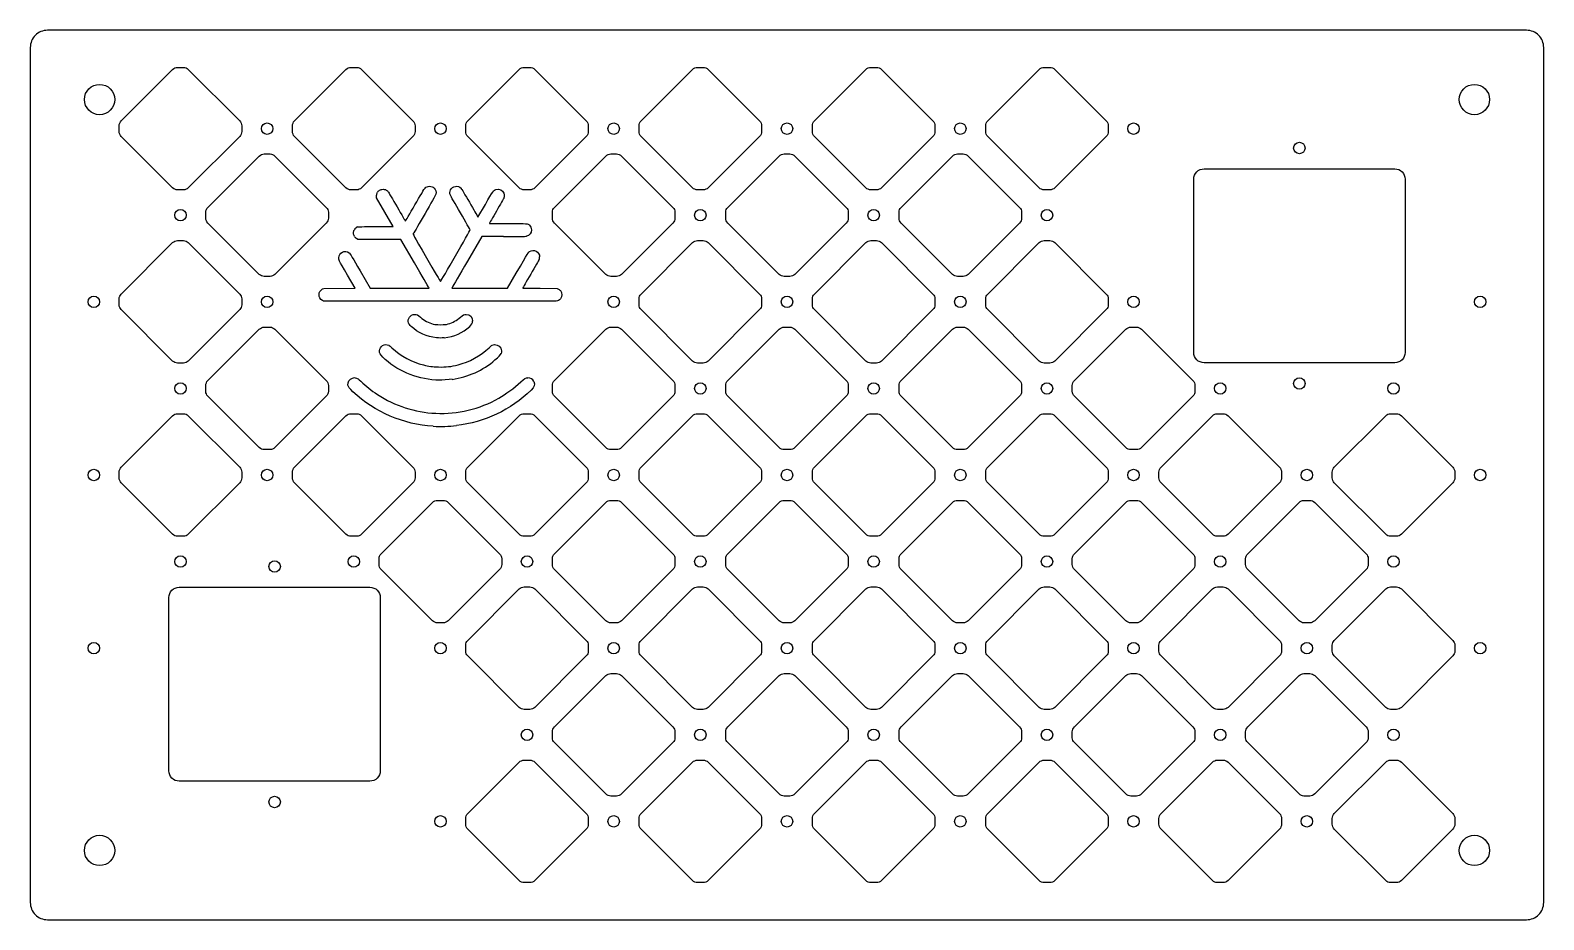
# Model space of a CAD drawing. Header units: millimetres. Extents: x -218 to 218, y -128 to 128.
import ezdxf

# ---------------------------------------------------------------- set-up
doc = ezdxf.new("R2010")
doc.units = ezdxf.units.MM

msp = doc.modelspace()

# ---------------------------------------------------------------- linework, layer by layer
for points in [[(-213.33, 128.4, 0.414214), (-218.33, 123.4), (-218.33, -123.4, 0.414214), (-213.33, -128.4), (213.33, -128.4, 0.414214), (218.33, -123.4), (218.33, 123.4, 0.414214), (213.33, 128.4)], [(-175.84, 117.68), (-174.16, 117.68, -0.198912), (-172.75, 117.09), (-157.91, 102.25, -0.198912), (-157.32, 100.84), (-157.32, 99.16, -0.198912), (-157.91, 97.75), (-172.75, 82.91, -0.198912), (-174.16, 82.32), (-175.84, 82.32, -0.198912), (-177.25, 82.91), (-192.09, 97.75, -0.198912), (-192.68, 99.16), (-192.68, 100.84, -0.198912), (-192.09, 102.25), (-177.25, 117.09, -0.198912)], [(-125.84, 117.68), (-124.16, 117.68, -0.198912), (-122.75, 117.09), (-107.91, 102.25, -0.198912), (-107.32, 100.84), (-107.32, 99.16, -0.198912), (-107.91, 97.75), (-122.75, 82.91, -0.198912), (-124.16, 82.32), (-125.84, 82.32, -0.198912), (-127.25, 82.91), (-142.09, 97.75, -0.198912), (-142.68, 99.16), (-142.68, 100.84, -0.198912), (-142.09, 102.25), (-127.25, 117.09, -0.198912)], [(-75.84, 117.68), (-74.16, 117.68, -0.198912), (-72.75, 117.09), (-57.91, 102.25, -0.198912), (-57.32, 100.84), (-57.32, 99.16, -0.198912), (-57.91, 97.75), (-72.75, 82.91, -0.198912), (-74.16, 82.32), (-75.84, 82.32, -0.198912), (-77.25, 82.91), (-92.09, 97.75, -0.198912), (-92.68, 99.16), (-92.68, 100.84, -0.198912), (-92.09, 102.25), (-77.25, 117.09, -0.198912)], [(-25.84, 117.68), (-24.16, 117.68, -0.198912), (-22.75, 117.09), (-7.91, 102.25, -0.198912), (-7.32, 100.84), (-7.32, 99.16, -0.198912), (-7.91, 97.75), (-22.75, 82.91, -0.198912), (-24.16, 82.32), (-25.84, 82.32, -0.198912), (-27.25, 82.91), (-42.09, 97.75, -0.198912), (-42.68, 99.16), (-42.68, 100.84, -0.198912), (-42.09, 102.25), (-27.25, 117.09, -0.198912)], [(24.16, 117.68), (25.84, 117.68, -0.198912), (27.25, 117.09), (42.09, 102.25, -0.198912), (42.68, 100.84), (42.68, 99.16, -0.198912), (42.09, 97.75), (27.25, 82.91, -0.198912), (25.84, 82.32), (24.16, 82.32, -0.198912), (22.75, 82.91), (7.91, 97.75, -0.198912), (7.32, 99.16), (7.32, 100.84, -0.198912), (7.91, 102.25), (22.75, 117.09, -0.198912)], [(74.16, 117.68), (75.84, 117.68, -0.198912), (77.25, 117.09), (92.09, 102.25, -0.198912), (92.68, 100.84), (92.68, 99.16, -0.198912), (92.09, 97.75), (77.25, 82.91, -0.198912), (75.84, 82.32), (74.16, 82.32, -0.198912), (72.75, 82.91), (57.91, 97.75, -0.198912), (57.32, 99.16), (57.32, 100.84, -0.198912), (57.91, 102.25), (72.75, 117.09, -0.198912)], [(-167.68, 74.16), (-167.68, 75.84, -0.198912), (-167.09, 77.25), (-152.25, 92.09, -0.198912), (-150.84, 92.68), (-149.16, 92.68, -0.198912), (-147.75, 92.09), (-132.91, 77.25, -0.198912), (-132.32, 75.84), (-132.32, 74.16, -0.198912), (-132.91, 72.75), (-147.75, 57.91, -0.198912), (-149.16, 57.32), (-150.84, 57.32, -0.198912), (-152.25, 57.91), (-167.09, 72.75, -0.198912)], [(-67.68, 74.16), (-67.68, 75.84, -0.198912), (-67.09, 77.25), (-52.25, 92.09, -0.198912), (-50.84, 92.68), (-49.16, 92.68, -0.198912), (-47.75, 92.09), (-32.91, 77.25, -0.198912), (-32.32, 75.84), (-32.32, 74.16, -0.198912), (-32.91, 72.75), (-47.75, 57.91, -0.198912), (-49.16, 57.32), (-50.84, 57.32, -0.198912), (-52.25, 57.91), (-67.09, 72.75, -0.198912)], [(-17.68, 74.16), (-17.68, 75.84, -0.198912), (-17.09, 77.25), (-2.25, 92.09, -0.198912), (-0.84, 92.68), (0.84, 92.68, -0.198912), (2.25, 92.09), (17.09, 77.25, -0.198912), (17.68, 75.84), (17.68, 74.16, -0.198912), (17.09, 72.75), (2.25, 57.91, -0.198912), (0.84, 57.32), (-0.84, 57.32, -0.198912), (-2.25, 57.91), (-17.09, 72.75, -0.198912)], [(32.32, 74.16), (32.32, 75.84, -0.198912), (32.91, 77.25), (47.75, 92.09, -0.198912), (49.16, 92.68), (50.84, 92.68, -0.198912), (52.25, 92.09), (67.09, 77.25, -0.198912), (67.68, 75.84), (67.68, 74.16, -0.198912), (67.09, 72.75), (52.25, 57.91, -0.198912), (50.84, 57.32), (49.16, 57.32, -0.198912), (47.75, 57.91), (32.91, 72.75, -0.198912)], [(178.33, 85.4), (178.33, 35.4, -0.414214), (175.33, 32.4), (120.33, 32.4, -0.414214), (117.33, 35.4), (117.33, 85.4, -0.414214), (120.33, 88.4), (175.33, 88.4, -0.414214)], [(-175.84, 67.68), (-174.16, 67.68, -0.198912), (-172.75, 67.09), (-157.91, 52.25, -0.198912), (-157.32, 50.84), (-157.32, 49.16, -0.198912), (-157.91, 47.75), (-172.75, 32.91, -0.198912), (-174.16, 32.32), (-175.84, 32.32, -0.198912), (-177.25, 32.91), (-192.09, 47.75, -0.198912), (-192.68, 49.16), (-192.68, 50.84, -0.198912), (-192.09, 52.25), (-177.25, 67.09, -0.198912)], [(-25.84, 67.68), (-24.16, 67.68, -0.198912), (-22.75, 67.09), (-7.91, 52.25, -0.198912), (-7.32, 50.84), (-7.32, 49.16, -0.198912), (-7.91, 47.75), (-22.75, 32.91, -0.198912), (-24.16, 32.32), (-25.84, 32.32, -0.198912), (-27.25, 32.91), (-42.09, 47.75, -0.198912), (-42.68, 49.16), (-42.68, 50.84, -0.198912), (-42.09, 52.25), (-27.25, 67.09, -0.198912)], [(24.16, 67.68), (25.84, 67.68, -0.198912), (27.25, 67.09), (42.09, 52.25, -0.198912), (42.68, 50.84), (42.68, 49.16, -0.198912), (42.09, 47.75), (27.25, 32.91, -0.198912), (25.84, 32.32), (24.16, 32.32, -0.198912), (22.75, 32.91), (7.91, 47.75, -0.198912), (7.32, 49.16), (7.32, 50.84, -0.198912), (7.91, 52.25), (22.75, 67.09, -0.198912)], [(74.16, 67.68), (75.84, 67.68, -0.198912), (77.25, 67.09), (92.09, 52.25, -0.198912), (92.68, 50.84), (92.68, 49.16, -0.198912), (92.09, 47.75), (77.25, 32.91, -0.198912), (75.84, 32.32), (74.16, 32.32, -0.198912), (72.75, 32.91), (57.91, 47.75, -0.198912), (57.32, 49.16), (57.32, 50.84, -0.198912), (57.91, 52.25), (72.75, 67.09, -0.198912)], [(-167.68, 24.16), (-167.68, 25.84, -0.198912), (-167.09, 27.25), (-152.25, 42.09, -0.198912), (-150.84, 42.68), (-149.16, 42.68, -0.198912), (-147.75, 42.09), (-132.91, 27.25, -0.198912), (-132.32, 25.84), (-132.32, 24.16, -0.198912), (-132.91, 22.75), (-147.75, 7.91, -0.198912), (-149.16, 7.32), (-150.84, 7.32, -0.198912), (-152.25, 7.91), (-167.09, 22.75, -0.198912)], [(-67.68, 24.16), (-67.68, 25.84, -0.198912), (-67.09, 27.25), (-52.25, 42.09, -0.198912), (-50.84, 42.68), (-49.16, 42.68, -0.198912), (-47.75, 42.09), (-32.91, 27.25, -0.198912), (-32.32, 25.84), (-32.32, 24.16, -0.198912), (-32.91, 22.75), (-47.75, 7.91, -0.198912), (-49.16, 7.32), (-50.84, 7.32, -0.198912), (-52.25, 7.91), (-67.09, 22.75, -0.198912)], [(17.68, 25.84), (17.68, 24.16, -0.198912), (17.09, 22.75), (2.25, 7.91, -0.198912), (0.84, 7.32), (-0.84, 7.32, -0.198912), (-2.25, 7.91), (-17.09, 22.75, -0.198912), (-17.68, 24.16), (-17.68, 25.84, -0.198912), (-17.09, 27.25), (-2.25, 42.09, -0.198912), (-0.84, 42.68), (0.84, 42.68, -0.198912), (2.25, 42.09), (17.09, 27.25, -0.198912)], [(32.32, 24.16), (32.32, 25.84, -0.198912), (32.91, 27.25), (47.75, 42.09, -0.198912), (49.16, 42.68), (50.84, 42.68, -0.198912), (52.25, 42.09), (67.09, 27.25, -0.198912), (67.68, 25.84), (67.68, 24.16, -0.198912), (67.09, 22.75), (52.25, 7.91, -0.198912), (50.84, 7.32), (49.16, 7.32, -0.198912), (47.75, 7.91), (32.91, 22.75, -0.198912)], [(82.32, 24.16), (82.32, 25.84, -0.198912), (82.91, 27.25), (97.75, 42.09, -0.198912), (99.16, 42.68), (100.84, 42.68, -0.198912), (102.25, 42.09), (117.09, 27.25, -0.198912), (117.68, 25.84), (117.68, 24.16, -0.198912), (117.09, 22.75), (102.25, 7.91, -0.198912), (100.84, 7.32), (99.16, 7.32, -0.198912), (97.75, 7.91), (82.91, 22.75, -0.198912)], [(-175.84, 17.68), (-174.16, 17.68, -0.198912), (-172.75, 17.09), (-157.91, 2.25, -0.198912), (-157.32, 0.84), (-157.32, -0.84, -0.198912), (-157.91, -2.25), (-172.75, -17.09, -0.198912), (-174.16, -17.68), (-175.84, -17.68, -0.198912), (-177.25, -17.09), (-192.09, -2.25, -0.198912), (-192.68, -0.84), (-192.68, 0.84, -0.198912), (-192.09, 2.25), (-177.25, 17.09, -0.198912)], [(-125.84, 17.68), (-124.16, 17.68, -0.198912), (-122.75, 17.09), (-107.91, 2.25, -0.198912), (-107.32, 0.84), (-107.32, -0.84, -0.198912), (-107.91, -2.25), (-122.75, -17.09, -0.198912), (-124.16, -17.68), (-125.84, -17.68, -0.198912), (-127.25, -17.09), (-142.09, -2.25, -0.198912), (-142.68, -0.84), (-142.68, 0.84, -0.198912), (-142.09, 2.25), (-127.25, 17.09, -0.198912)], [(-75.84, 17.68), (-74.16, 17.68, -0.198912), (-72.75, 17.09), (-57.91, 2.25, -0.198912), (-57.32, 0.84), (-57.32, -0.84, -0.198912), (-57.91, -2.25), (-72.75, -17.09, -0.198912), (-74.16, -17.68), (-75.84, -17.68, -0.198912), (-77.25, -17.09), (-92.09, -2.25, -0.198912), (-92.68, -0.84), (-92.68, 0.84, -0.198912), (-92.09, 2.25), (-77.25, 17.09, -0.198912)], [(-25.84, 17.68), (-24.16, 17.68, -0.198912), (-22.75, 17.09), (-7.91, 2.25, -0.198912), (-7.32, 0.84), (-7.32, -0.84, -0.198912), (-7.91, -2.25), (-22.75, -17.09, -0.198912), (-24.16, -17.68), (-25.84, -17.68, -0.198912), (-27.25, -17.09), (-42.09, -2.25, -0.198912), (-42.68, -0.84), (-42.68, 0.84, -0.198912), (-42.09, 2.25), (-27.25, 17.09, -0.198912)], [(25.84, -17.68), (24.16, -17.68, -0.198912), (22.75, -17.09), (7.91, -2.25, -0.198912), (7.32, -0.84), (7.32, 0.84, -0.198912), (7.91, 2.25), (22.75, 17.09, -0.198912), (24.16, 17.68), (25.84, 17.68, -0.198912), (27.25, 17.09), (42.09, 2.25, -0.198912), (42.68, 0.84), (42.68, -0.84, -0.198912), (42.09, -2.25), (27.25, -17.09, -0.198912)], [(74.16, 17.68), (75.84, 17.68, -0.198912), (77.25, 17.09), (92.09, 2.25, -0.198912), (92.68, 0.84), (92.68, -0.84, -0.198912), (92.09, -2.25), (77.25, -17.09, -0.198912), (75.84, -17.68), (74.16, -17.68, -0.198912), (72.75, -17.09), (57.91, -2.25, -0.198912), (57.32, -0.84), (57.32, 0.84, -0.198912), (57.91, 2.25), (72.75, 17.09, -0.198912)], [(124.16, 17.68), (125.84, 17.68, -0.198912), (127.25, 17.09), (142.09, 2.25, -0.198912), (142.68, 0.84), (142.68, -0.84, -0.198912), (142.09, -2.25), (127.25, -17.09, -0.198912), (125.84, -17.68), (124.16, -17.68, -0.198912), (122.75, -17.09), (107.91, -2.25, -0.198912), (107.32, -0.84), (107.32, 0.84, -0.198912), (107.91, 2.25), (122.75, 17.09, -0.198912)], [(174.16, 17.68), (175.84, 17.68, -0.198912), (177.25, 17.09), (192.09, 2.25, -0.198912), (192.68, 0.84), (192.68, -0.84, -0.198912), (192.09, -2.25), (177.25, -17.09, -0.198912), (175.84, -17.68), (174.16, -17.68, -0.198912), (172.75, -17.09), (157.91, -2.25, -0.198912), (157.32, -0.84), (157.32, 0.84, -0.198912), (157.91, 2.25), (172.75, 17.09, -0.198912)], [(-117.68, -25.84), (-117.68, -24.16, -0.198912), (-117.09, -22.75), (-102.25, -7.91, -0.198912), (-100.84, -7.32), (-99.16, -7.32, -0.198912), (-97.75, -7.91), (-82.91, -22.75, -0.198912), (-82.32, -24.16), (-82.32, -25.84, -0.198912), (-82.91, -27.25), (-97.75, -42.09, -0.198912), (-99.16, -42.68), (-100.84, -42.68, -0.198912), (-102.25, -42.09), (-117.09, -27.25, -0.198912)], [(-67.68, -25.84), (-67.68, -24.16, -0.198912), (-67.09, -22.75), (-52.25, -7.91, -0.198912), (-50.84, -7.32), (-49.16, -7.32, -0.198912), (-47.75, -7.91), (-32.91, -22.75, -0.198912), (-32.32, -24.16), (-32.32, -25.84, -0.198912), (-32.91, -27.25), (-47.75, -42.09, -0.198912), (-49.16, -42.68), (-50.84, -42.68, -0.198912), (-52.25, -42.09), (-67.09, -27.25, -0.198912)], [(-17.68, -25.84), (-17.68, -24.16, -0.198912), (-17.09, -22.75), (-2.25, -7.91, -0.198912), (-0.84, -7.32), (0.84, -7.32, -0.198912), (2.25, -7.91), (17.09, -22.75, -0.198912), (17.68, -24.16), (17.68, -25.84, -0.198912), (17.09, -27.25), (2.25, -42.09, -0.198912), (0.84, -42.68), (-0.84, -42.68, -0.198912), (-2.25, -42.09), (-17.09, -27.25, -0.198912)], [(32.32, -25.84), (32.32, -24.16, -0.198912), (32.91, -22.75), (47.75, -7.91, -0.198912), (49.16, -7.32), (50.84, -7.32, -0.198912), (52.25, -7.91), (67.09, -22.75, -0.198912), (67.68, -24.16), (67.68, -25.84, -0.198912), (67.09, -27.25), (52.25, -42.09, -0.198912), (50.84, -42.68), (49.16, -42.68, -0.198912), (47.75, -42.09), (32.91, -27.25, -0.198912)], [(82.32, -25.84), (82.32, -24.16, -0.198912), (82.91, -22.75), (97.75, -7.91, -0.198912), (99.16, -7.32), (100.84, -7.32, -0.198912), (102.25, -7.91), (117.09, -22.75, -0.198912), (117.68, -24.16), (117.68, -25.84, -0.198912), (117.09, -27.25), (102.25, -42.09, -0.198912), (100.84, -42.68), (99.16, -42.68, -0.198912), (97.75, -42.09), (82.91, -27.25, -0.198912)], [(132.32, -25.84), (132.32, -24.16, -0.198912), (132.91, -22.75), (147.75, -7.91, -0.198912), (149.16, -7.32), (150.84, -7.32, -0.198912), (152.25, -7.91), (167.09, -22.75, -0.198912), (167.68, -24.16), (167.68, -25.84, -0.198912), (167.09, -27.25), (152.25, -42.09, -0.198912), (150.84, -42.68), (149.16, -42.68, -0.198912), (147.75, -42.09), (132.91, -27.25, -0.198912)], [(-117.33, -35.4), (-117.33, -85.4, -0.414214), (-120.33, -88.4), (-175.33, -88.4, -0.414214), (-178.33, -85.4), (-178.33, -35.4, -0.414214), (-175.33, -32.4), (-120.33, -32.4, -0.414214)], [(-75.84, -32.32), (-74.16, -32.32, -0.198912), (-72.75, -32.91), (-57.91, -47.75, -0.198912), (-57.32, -49.16), (-57.32, -50.84, -0.198912), (-57.91, -52.25), (-72.75, -67.09, -0.198912), (-74.16, -67.68), (-75.84, -67.68, -0.198912), (-77.25, -67.09), (-92.09, -52.25, -0.198912), (-92.68, -50.84), (-92.68, -49.16, -0.198912), (-92.09, -47.75), (-77.25, -32.91, -0.198912)], [(-25.84, -32.32), (-24.16, -32.32, -0.198912), (-22.75, -32.91), (-7.91, -47.75, -0.198912), (-7.32, -49.16), (-7.32, -50.84, -0.198912), (-7.91, -52.25), (-22.75, -67.09, -0.198912), (-24.16, -67.68), (-25.84, -67.68, -0.198912), (-27.25, -67.09), (-42.09, -52.25, -0.198912), (-42.68, -50.84), (-42.68, -49.16, -0.198912), (-42.09, -47.75), (-27.25, -32.91, -0.198912)], [(24.16, -32.32), (25.84, -32.32, -0.198912), (27.25, -32.91), (42.09, -47.75, -0.198912), (42.68, -49.16), (42.68, -50.84, -0.198912), (42.09, -52.25), (27.25, -67.09, -0.198912), (25.84, -67.68), (24.16, -67.68, -0.198912), (22.75, -67.09), (7.91, -52.25, -0.198912), (7.32, -50.84), (7.32, -49.16, -0.198912), (7.91, -47.75), (22.75, -32.91, -0.198912)], [(74.16, -32.32), (75.84, -32.32, -0.198912), (77.25, -32.91), (92.09, -47.75, -0.198912), (92.68, -49.16), (92.68, -50.84, -0.198912), (92.09, -52.25), (77.25, -67.09, -0.198912), (75.84, -67.68), (74.16, -67.68, -0.198912), (72.75, -67.09), (57.91, -52.25, -0.198912), (57.32, -50.84), (57.32, -49.16, -0.198912), (57.91, -47.75), (72.75, -32.91, -0.198912)], [(124.16, -32.32), (125.84, -32.32, -0.198912), (127.25, -32.91), (142.09, -47.75, -0.198912), (142.68, -49.16), (142.68, -50.84, -0.198912), (142.09, -52.25), (127.25, -67.09, -0.198912), (125.84, -67.68), (124.16, -67.68, -0.198912), (122.75, -67.09), (107.91, -52.25, -0.198912), (107.32, -50.84), (107.32, -49.16, -0.198912), (107.91, -47.75), (122.75, -32.91, -0.198912)], [(174.16, -32.32), (175.84, -32.32, -0.198912), (177.25, -32.91), (192.09, -47.75, -0.198912), (192.68, -49.16), (192.68, -50.84, -0.198912), (192.09, -52.25), (177.25, -67.09, -0.198912), (175.84, -67.68), (174.16, -67.68, -0.198912), (172.75, -67.09), (157.91, -52.25, -0.198912), (157.32, -50.84), (157.32, -49.16, -0.198912), (157.91, -47.75), (172.75, -32.91, -0.198912)], [(-67.68, -75.84), (-67.68, -74.16, -0.198912), (-67.09, -72.75), (-52.25, -57.91, -0.198912), (-50.84, -57.32), (-49.16, -57.32, -0.198912), (-47.75, -57.91), (-32.91, -72.75, -0.198912), (-32.32, -74.16), (-32.32, -75.84, -0.198912), (-32.91, -77.25), (-47.75, -92.09, -0.198912), (-49.16, -92.68), (-50.84, -92.68, -0.198912), (-52.25, -92.09), (-67.09, -77.25, -0.198912)], [(-17.68, -75.84), (-17.68, -74.16, -0.198912), (-17.09, -72.75), (-2.25, -57.91, -0.198912), (-0.84, -57.32), (0.84, -57.32, -0.198912), (2.25, -57.91), (17.09, -72.75, -0.198912), (17.68, -74.16), (17.68, -75.84, -0.198912), (17.09, -77.25), (2.25, -92.09, -0.198912), (0.84, -92.68), (-0.84, -92.68, -0.198912), (-2.25, -92.09), (-17.09, -77.25, -0.198912)], [(32.32, -75.84), (32.32, -74.16, -0.198912), (32.91, -72.75), (47.75, -57.91, -0.198912), (49.16, -57.32), (50.84, -57.32, -0.198912), (52.25, -57.91), (67.09, -72.75, -0.198912), (67.68, -74.16), (67.68, -75.84, -0.198912), (67.09, -77.25), (52.25, -92.09, -0.198912), (50.84, -92.68), (49.16, -92.68, -0.198912), (47.75, -92.09), (32.91, -77.25, -0.198912)], [(82.32, -75.84), (82.32, -74.16, -0.198912), (82.91, -72.75), (97.75, -57.91, -0.198912), (99.16, -57.32), (100.84, -57.32, -0.198912), (102.25, -57.91), (117.09, -72.75, -0.198912), (117.68, -74.16), (117.68, -75.84, -0.198912), (117.09, -77.25), (102.25, -92.09, -0.198912), (100.84, -92.68), (99.16, -92.68, -0.198912), (97.75, -92.09), (82.91, -77.25, -0.198912)], [(132.32, -75.84), (132.32, -74.16, -0.198912), (132.91, -72.75), (147.75, -57.91, -0.198912), (149.16, -57.32), (150.84, -57.32, -0.198912), (152.25, -57.91), (167.09, -72.75, -0.198912), (167.68, -74.16), (167.68, -75.84, -0.198912), (167.09, -77.25), (152.25, -92.09, -0.198912), (150.84, -92.68), (149.16, -92.68, -0.198912), (147.75, -92.09), (132.91, -77.25, -0.198912)], [(-75.84, -82.32), (-74.16, -82.32, -0.198912), (-72.75, -82.91), (-57.91, -97.75, -0.198912), (-57.32, -99.16), (-57.32, -100.84, -0.198912), (-57.91, -102.25), (-72.75, -117.09, -0.198912), (-74.16, -117.68), (-75.84, -117.68, -0.198912), (-77.25, -117.09), (-92.09, -102.25, -0.198912), (-92.68, -100.84), (-92.68, -99.16, -0.198912), (-92.09, -97.75), (-77.25, -82.91, -0.198912)], [(-25.84, -82.32), (-24.16, -82.32, -0.198912), (-22.75, -82.91), (-7.91, -97.75, -0.198912), (-7.32, -99.16), (-7.32, -100.84, -0.198912), (-7.91, -102.25), (-22.75, -117.09, -0.198912), (-24.16, -117.68), (-25.84, -117.68, -0.198912), (-27.25, -117.09), (-42.09, -102.25, -0.198912), (-42.68, -100.84), (-42.68, -99.16, -0.198912), (-42.09, -97.75), (-27.25, -82.91, -0.198912)], [(24.16, -82.32), (25.84, -82.32, -0.198912), (27.25, -82.91), (42.09, -97.75, -0.198912), (42.68, -99.16), (42.68, -100.84, -0.198912), (42.09, -102.25), (27.25, -117.09, -0.198912), (25.84, -117.68), (24.16, -117.68, -0.198912), (22.75, -117.09), (7.91, -102.25, -0.198912), (7.32, -100.84), (7.32, -99.16, -0.198912), (7.91, -97.75), (22.75, -82.91, -0.198912)], [(74.16, -82.32), (75.84, -82.32, -0.198912), (77.25, -82.91), (92.09, -97.75, -0.198912), (92.68, -99.16), (92.68, -100.84, -0.198912), (92.09, -102.25), (77.25, -117.09, -0.198912), (75.84, -117.68), (74.16, -117.68, -0.198912), (72.75, -117.09), (57.91, -102.25, -0.198912), (57.32, -100.84), (57.32, -99.16, -0.198912), (57.91, -97.75), (72.75, -82.91, -0.198912)], [(124.16, -82.32), (125.84, -82.32, -0.198912), (127.25, -82.91), (142.09, -97.75, -0.198912), (142.68, -99.16), (142.68, -100.84, -0.198912), (142.09, -102.25), (127.25, -117.09, -0.198912), (125.84, -117.68), (124.16, -117.68, -0.198912), (122.75, -117.09), (107.91, -102.25, -0.198912), (107.32, -100.84), (107.32, -99.16, -0.198912), (107.91, -97.75), (122.75, -82.91, -0.198912)], [(174.16, -82.32), (175.84, -82.32, -0.198912), (177.25, -82.91), (192.09, -97.75, -0.198912), (192.68, -99.16), (192.68, -100.84, -0.198912), (192.09, -102.25), (177.25, -117.09, -0.198912), (175.84, -117.68), (174.16, -117.68, -0.198912), (172.75, -117.09), (157.91, -102.25, -0.198912), (157.32, -100.84), (157.32, -99.16, -0.198912), (157.91, -97.75), (172.75, -82.91, -0.198912)]]:
    msp.add_lwpolyline(points, format="xyb", close=True)
for points in [[(-118.65, 71.74), (-113.59, 71.78), (-118.39, 80.06), (-118.39, 80.65)], [(-89.29, 74.68), (-89.16, 74.47), (-87.03, 78.14)], [(-107.48, 61.23), (-111.37, 67.95), (-123.8, 68.03), (-124.18, 68.26)], [(-81.79, 68.85), (-88.08, 68.85), (-92.18, 61.76)], [(-134, 53.7), (-133.63, 53.89), (-124.61, 53.96), (-126.76, 57.68)], [(-123.16, 58.94), (-120.27, 53.93), (-103.27, 53.93), (-103.43, 54.22)], [(-96.5, 54.3), (-96.72, 53.93), (-80.64, 53.93), (-78.11, 58.28)], [(-71.26, 53.91), (-66.27, 53.89), (-65.89, 53.65)], [(-116.95, 50.18), (-133.71, 50.22), (-134.03, 50.39)]]:
    msp.add_lwpolyline(points)
for centre, radius in [((-198.33, 108.4), 4.37), ((198.33, 108.4), 4.37), ((-150, 100), 1.65), ((-100, 100), 1.65), ((-50, 100), 1.65), ((0, 100), 1.65), ((50, 100), 1.65), ((100, 100), 1.65), ((147.83, 94.4), 1.65), ((-175, 75), 1.65), ((-25, 75), 1.65), ((25, 75), 1.65), ((75, 75), 1.65), ((-200, 50), 1.65), ((-150, 50), 1.65), ((-50, 50), 1.65), ((0, 50), 1.65), ((50, 50), 1.65), ((100, 50), 1.65), ((200, 50), 1.65), ((-175, 25), 1.65), ((-25, 25), 1.65), ((25, 25), 1.65), ((75, 25), 1.65), ((125, 25), 1.65), ((147.83, 26.4), 1.65), ((175, 25), 1.65), ((-200, 0), 1.65), ((-150, 0), 1.65), ((-100, 0), 1.65), ((-50, 0), 1.65), ((0, 0), 1.65), ((50, 0), 1.65), ((100, 0), 1.65), ((150, 0), 1.65), ((200, 0), 1.65), ((-175, -25), 1.65), ((-147.83, -26.4), 1.65), ((-125, -25), 1.65), ((-75, -25), 1.65), ((-25, -25), 1.65), ((25, -25), 1.65), ((75, -25), 1.65), ((125, -25), 1.65), ((175, -25), 1.65), ((-200, -50), 1.65), ((-100, -50), 1.65), ((-50, -50), 1.65), ((0, -50), 1.65), ((50, -50), 1.65), ((100, -50), 1.65), ((150, -50), 1.65), ((200, -50), 1.65), ((-75, -75), 1.65), ((-25, -75), 1.65), ((25, -75), 1.65), ((75, -75), 1.65), ((125, -75), 1.65), ((175, -75), 1.65), ((-147.83, -94.4), 1.65), ((-100, -100), 1.65), ((-50, -100), 1.65), ((0, -100), 1.65), ((50, -100), 1.65), ((100, -100), 1.65), ((150, -100), 1.65), ((-198.33, -108.4), 4.37), ((198.33, -108.4), 4.37)]:
    msp.add_circle(centre, radius)
for centre, major_axis, ratio, start_param, end_param in [((-117.62, 81.71), (0.627, 0.626), 0.415916, 1.05533, 2.089173), ((-120.23, 66.84), (4.28, -4.37), 0.559692, 2.936136, 3.291094), ((-124.27, 68.79), (0.62, -0.62), 0.410128, 4.189941, 5.234645), ((-88.8, 69.02), (13.65, -0.08), 0.011027, 5.251323, 6.237028), ((-71.83, 63.18), (0.1, -1.16), 0.37536, 0.540873, 1.346342), ((-104.97, 44.13), (14.27, 0.38), 0.324293, 5.92913, 6.273971), ((-168.24, 182.87), (74.01, -141.89), 0.274021, 6.174353, 6.357625), ((-88.87, 31.03), (6.37, 4.3), 0.133982, 5.428027, 6.110267), ((-100.78, 52.23), (18.51, -17.12), 0.974161, 5.614475, 6.171193), ((-87.51, 5.39), (-13.73, -22.43), 0.24729, 2.97524, 3.291653), ((-42.1, 210.44), (69.13, 190.67), 0.400061, 3.046988, 3.26513), ((-99.9, 54.64), (-1.7, 36.83), 0.951229, 3.053085, 3.590565), ((-99.05, 16.24), (9.42, 0.2), 0.236736, 4.37991, 5.107336)]:
    msp.add_ellipse(centre, major_axis=major_axis, ratio=ratio, start_param=start_param, end_param=end_param)
for points in [[(-104.44, 82.83), (-104.09, 83.18), (-103.69, 83.34), (-103.12, 83.34)], [(-103.12, 83.34), (-102.57, 83.33), (-102.23, 83.2), (-101.84, 82.84)], [(-97.06, 82.36), (-96.49, 83.48), (-94.9, 83.71), (-94.05, 82.78)], [(-118.39, 80.65), (-118.39, 81.17), (-118.37, 81.29), (-118.16, 81.63)], [(-117.54, 82.24), (-117.2, 82.45), (-117.09, 82.48), (-116.56, 82.48)], [(-116.56, 82.48), (-116.06, 82.48), (-115.92, 82.45), (-115.62, 82.27)], [(-115.62, 82.27), (-115.42, 82.16), (-115.17, 81.93), (-115.06, 81.76)], [(-115.06, 81.76), (-114.95, 81.6), (-113.79, 79.63), (-112.5, 77.38)], [(-101.32, 81.05), (-101.39, 80.78), (-107.33, 70.4), (-107.81, 69.71)], [(-107.34, 77.96), (-105.86, 80.52), (-104.56, 82.71), (-104.44, 82.83)], [(-101.84, 82.84), (-101.37, 82.41), (-101.16, 81.66), (-101.32, 81.05)], [(-97.11, 80.76), (-97.33, 81.23), (-97.31, 81.85), (-97.06, 82.36)], [(-94.21, 75.68), (-95.73, 78.3), (-97.03, 80.58), (-97.11, 80.76)], [(-94.05, 82.78), (-93.94, 82.66), (-92.85, 80.84), (-91.63, 78.73)], [(-91.63, 78.73), (-90.42, 76.63), (-89.36, 74.8), (-89.29, 74.68)], [(-87.03, 78.14), (-84.79, 82.01), (-84.63, 82.24), (-83.99, 82.43)], [(-83.99, 82.43), (-83.05, 82.71), (-82.03, 82.25), (-81.66, 81.37)], [(-81.67, 79.98), (-81.73, 79.84), (-82.7, 78.13), (-83.82, 76.2)], [(-81.66, 81.37), (-81.53, 81.04), (-81.53, 80.32), (-81.67, 79.98)], [(-112.5, 77.38), (-111.2, 75.14), (-110.11, 73.3), (-110.09, 73.3)], [(-110.09, 73.3), (-110.06, 73.3), (-108.82, 75.4), (-107.34, 77.96)], [(-91.42, 70.76), (-91.44, 70.85), (-92.69, 73.06), (-94.21, 75.68)], [(-83.82, 76.2), (-84.94, 74.26), (-85.86, 72.66), (-85.86, 72.64)], [(-125.04, 69.86), (-125.04, 70.36), (-125, 70.5), (-124.83, 70.8)], [(-123.92, 71.6), (-123.76, 71.67), (-122.41, 71.71), (-118.65, 71.74)], [(-99.97, 55.9), (-99.83, 55.95), (-91.39, 70.61), (-91.42, 70.76)], [(-85.86, 72.64), (-85.86, 72.62), (-83.45, 72.6), (-80.5, 72.6)], [(-80.5, 72.6), (-74.63, 72.6), (-74.9, 72.62), (-74.33, 72.12)], [(-73.75, 70.76), (-73.74, 69.86), (-74.31, 69.13), (-75.16, 68.93)], [(-74.33, 72.12), (-73.93, 71.77), (-73.75, 71.34), (-73.75, 70.76)], [(-124.8, 68.88), (-125.01, 69.22), (-125.04, 69.33), (-125.04, 69.86)], [(-107.81, 69.71), (-107.94, 69.51), (-107.94, 69.51), (-103.99, 62.69)], [(-126.76, 57.68), (-129.5, 62.39), (-129.33, 62.06), (-129.33, 62.68)], [(-129.33, 62.68), (-129.33, 64.25), (-127.56, 65.11), (-126.3, 64.14)], [(-126.3, 64.14), (-126.12, 64), (-125.24, 62.55), (-123.16, 58.94)], [(-103.43, 54.22), (-103.51, 54.38), (-105.33, 57.54), (-107.48, 61.23)], [(-103.99, 62.69), (-101.82, 58.95), (-100.01, 55.89), (-99.97, 55.9)], [(-92.18, 61.76), (-94.44, 57.87), (-96.38, 54.51), (-96.5, 54.3)], [(-78.11, 58.28), (-74.5, 64.52), (-74.66, 64.26), (-74.29, 64.5)], [(-74.29, 64.5), (-73.01, 65.35), (-71.38, 64.49), (-71.38, 62.96)], [(-71.52, 62.2), (-71.59, 62.05), (-72.69, 60.15), (-73.95, 57.97)], [(-73.95, 57.97), (-75.21, 55.8), (-76.25, 54), (-76.25, 53.97)], [(-134.03, 50.39), (-135.34, 51.09), (-135.32, 53.05), (-134, 53.7)], [(-76.25, 53.97), (-76.25, 53.95), (-74, 53.92), (-71.26, 53.91)], [(-65.89, 53.65), (-65.68, 53.52), (-65.4, 53.26), (-65.27, 53.08)], [(-65.27, 53.08), (-65.07, 52.79), (-65.03, 52.66), (-65.01, 52.13)], [(-66.25, 50.25), (-66.59, 50.16), (-93.09, 50.12), (-116.95, 50.18)], [(-65.14, 51.21), (-65.34, 50.81), (-65.88, 50.35), (-66.25, 50.25)], [(-65.01, 52.13), (-64.98, 51.64), (-65.01, 51.47), (-65.14, 51.21)], [(-109.17, 43.89), (-109.58, 45.14), (-108.73, 46.35), (-107.42, 46.36)], [(-108.45, 42.91), (-108.92, 43.36), (-109.06, 43.55), (-109.17, 43.89)], [(-107.42, 46.36), (-106.79, 46.36), (-106.5, 46.22), (-105.74, 45.54)], [(-105.74, 45.54), (-104.64, 44.57), (-103.42, 43.92), (-102.04, 43.57)], [(-97.78, 43.61), (-96.41, 43.99), (-95.31, 44.59), (-94.17, 45.59)], [(-94.17, 45.59), (-93.41, 46.25), (-93.19, 46.36), (-92.57, 46.36)], [(-92.57, 46.36), (-91.5, 46.36), (-90.7, 45.55), (-90.7, 44.46)], [(-101.16, 39.61), (-103.86, 39.87), (-106.55, 41.09), (-108.45, 42.91)], [(-102.04, 43.57), (-101.46, 43.42), (-101.15, 43.4), (-99.96, 43.4)], [(-98.89, 39.61), (-99.79, 39.52), (-100.19, 39.52), (-101.16, 39.61)], [(-99.96, 43.4), (-98.66, 43.4), (-98.49, 43.42), (-97.78, 43.61)], [(-116.64, 34.06), (-117.45, 34.86), (-117.58, 35.1), (-117.57, 35.83)], [(-117.57, 35.83), (-117.57, 37.14), (-116.07, 38.05), (-114.9, 37.45)], [(-114.9, 37.45), (-114.76, 37.38), (-114.35, 37.04), (-113.98, 36.71)], [(-113.98, 36.71), (-111.27, 34.22), (-108.28, 32.59), (-104.92, 31.76)], [(-94.91, 31.79), (-91.62, 32.62), (-88.43, 34.39), (-85.93, 36.76)], [(-85.93, 36.76), (-85.61, 37.07), (-85.23, 37.38), (-85.09, 37.45)], [(-85.09, 37.45), (-84.21, 37.9), (-83.01, 37.5), (-82.57, 36.6)], [(-82.57, 36.6), (-82.38, 36.19), (-82.34, 35.57), (-82.49, 35.11)], [(-101.36, 27.42), (-107.08, 27.74), (-112.75, 30.2), (-116.64, 34.06)], [(-104.92, 31.76), (-103.29, 31.36), (-102.35, 31.24), (-100.58, 31.19)], [(-100.58, 31.19), (-98.4, 31.13), (-96.9, 31.29), (-94.91, 31.79)], [(-126.67, 25.98), (-126.8, 26.84), (-126.21, 27.75), (-125.38, 28)], [(-125.38, 28), (-124.87, 28.15), (-124.73, 28.15), (-124.22, 28)], [(-124.22, 28), (-123.88, 27.9), (-123.67, 27.74), (-122.98, 27.08)], [(-122.98, 27.08), (-121.38, 25.56), (-120.01, 24.48), (-118.12, 23.24)], [(-100.19, 27.35), (-100.23, 27.36), (-100.76, 27.39), (-101.36, 27.42)], [(-96.6, 27.62), (-97.33, 27.51), (-99.95, 27.32), (-100.19, 27.35)], [(-83.16, 22.17), (-81.17, 23.29), (-78.74, 25.09), (-76.83, 26.85)], [(-76.83, 26.85), (-75.61, 27.98), (-75.44, 28.08), (-74.76, 28.08)], [(-73.05, 26.95), (-72.68, 26.14), (-72.92, 25.36), (-73.79, 24.52)], [(-125.23, 24.02), (-126.26, 24.97), (-126.59, 25.42), (-126.67, 25.98)], [(-102.08, 14.07), (-110.67, 14.58), (-118.88, 18.11), (-125.23, 24.02)], [(-73.79, 24.52), (-79.75, 18.79), (-87.24, 15.24), (-95.39, 14.26)]]:
    msp.add_open_spline(points, degree=3)

doc.saveas('drawing.dxf')
